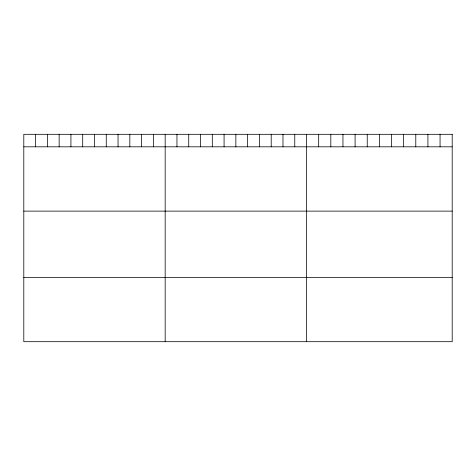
<?xml version="1.0" encoding="UTF-8"?>
<svg xmlns="http://www.w3.org/2000/svg" width="476" height="476" viewBox="0 0 476 476"><rect width="100%" height="100%" fill="white"/><g stroke="black" fill="none" stroke-linecap="round" stroke-linejoin="round"><path stroke-width="0.71" d="M23.8 146.816L452.2 146.816M23.8 211.124L452.2 211.124M23.8 277.383L452.2 277.383M440.062 134.309L440.062 146.816M427.924 134.309L427.924 146.816M415.786 134.309L415.786 146.816M403.648 134.309L403.648 146.816M391.51 134.309L391.51 146.816M379.372 134.309L379.372 146.816M367.234 134.309L367.234 146.816M355.096 134.309L355.096 146.816M342.958 134.309L342.958 146.816M330.82 134.309L330.82 146.816M318.682 134.309L318.682 146.816M306.544 134.309L306.544 341.691M294.763 134.309L294.763 146.816M282.982 134.309L282.982 146.816M271.201 134.309L271.201 146.816M259.42 134.309L259.42 146.816M247.639 134.309L247.639 146.816M235.858 134.309L235.858 146.816M224.077 134.309L224.077 146.816M212.296 134.309L212.296 146.816M200.515 134.309L200.515 146.816M188.734 134.309L188.734 146.816M176.953 134.309L176.953 146.816M165.172 134.309L165.172 341.691M153.391 134.309L153.391 146.816M141.61 134.309L141.61 146.816M129.829 134.309L129.829 146.816M118.048 134.309L118.048 146.816M106.267 134.309L106.267 146.816M94.486 134.309L94.486 146.816M82.705 134.309L82.705 146.816M70.924 134.309L70.924 146.816M59.143 134.309L59.143 146.816M47.362 134.309L47.362 146.816M35.581 134.309L35.581 146.816M452.2 134.309L23.8 134.309L23.8 341.691L452.2 341.691L452.2 134.309"/></g></svg>
